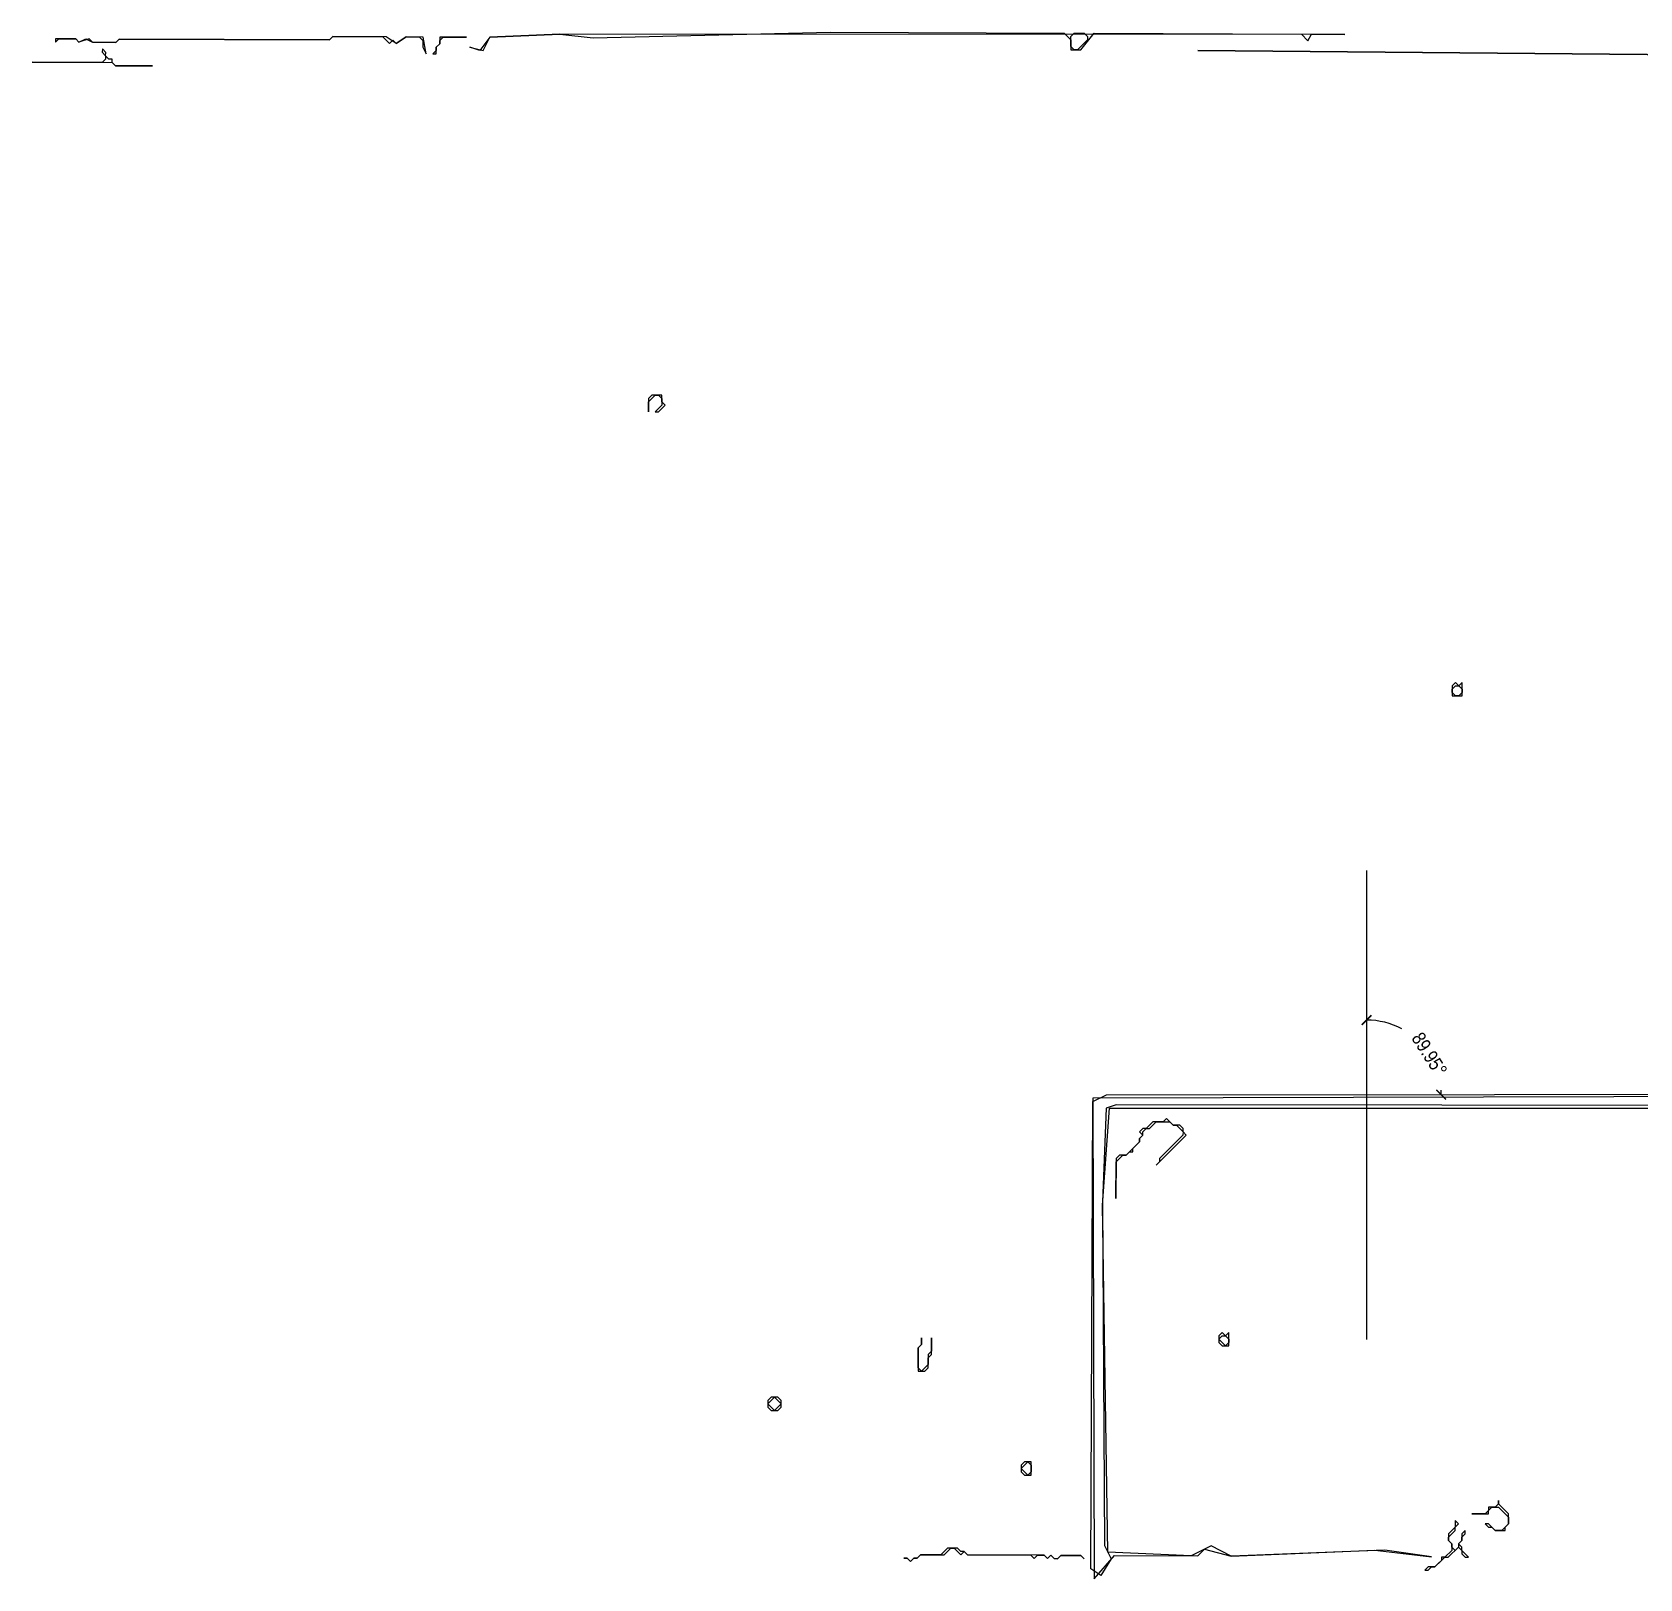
# Model space of a CAD drawing. Header units: inches. Extents: x 0 to 116, y 2 to 63.
# Drawn here: x 0.13 to 29.21, y 35.32 to 63.31 of the extents above; entities that cross this region are included whole.
import ezdxf

# ---------------------------------------------------------------- set-up
doc = ezdxf.new("R2010")
doc.units = ezdxf.units.IN
doc.styles.add('OpenSansCondensed-Light', font='OpenSansCondensed-Light.ttf')
doc.dimstyles.new('EZDXF', dxfattribs={"dimtxt": 0.25, "dimasz": 0.175, "dimexe": 0.375, "dimexo": 0.125, "dimgap": 0.1, "dimtad": 1, "dimlfac": 100, "dimzin": 12, "dimdsep": 46, "dimtxsty": 'OpenSansCondensed-Light', "dimblk": 'ARCHTICK', "dimcen": 2.5, "dimazin": 3, "dimtfac": 0.5, "dimtmove": 2, "dimatfit": 3, "dimarcsym": 0})

# ---------------------------------------------------------------- blocks, each defined once
blk = doc.blocks.new('_ARCHTICK')
at = {"color": 0, "linetype": 'ByBlock', "const_width": 0.15}
blk.add_lwpolyline([(-0.5, -0.5), (0.5, 0.5)], dxfattribs=at)
blk = doc.blocks.new('*D4')
at = {"color": 0, "lineweight": -2, "transparency": 16777216}
for start, end in [(61.8944, 90), (0.0458, 3.4215)]:
    blk.add_arc((24.266, 44.082), 1.35, start, end, dxfattribs=at)
at = {"layer": 'Defpoints', "color": 0, "transparency": 16777216}
for p in [(24.266, 48.138), (24.94, 45.252), (19.559, 44.079), (54.652, 44.107), (24.266, 39.654)]:
    blk.add_point(p, dxfattribs=at)
at = {"color": 0, "lineweight": -2, "transparency": 16777216, "xscale": 0.175, "yscale": 0.175, "zscale": 0.175}
for p, rotation in [((24.266, 45.433), 179.9999999999999), ((25.616, 44.083), 270.0458447692811)]:
    blk.add_blockref('_ARCHTICK', p, dxfattribs=dict(at, rotation=rotation))
at = {"color": 0, "transparency": 16777216, "insert": (25.402, 44.811), "char_height": 0.25, "attachment_point": 5, "rotation": 302.658, "style": 'OpenSansCondensed-Light'}
blk.add_mtext('89.95°', dxfattribs=at)

msp = doc.modelspace()

# ---------------------------------------------------------------- linework, layer by layer
msp.add_line((24.26559, 48.1375), (24.26559, 39.65416))
for points in [[(7.25893, 62.91682), (7.19985, 63.21908), (6.89785, 63.2204), (6.71612, 63.10039), (6.53545, 63.22198), (5.56906, 63.22619), (5.5084, 63.16606), (1.70324, 63.18266), (1.64257, 63.12253), (1.21978, 63.12437), (1.15964, 63.18503), (0.97818, 63.12542), (0.91804, 63.18609), (0.55565, 63.18767), (0.55538, 63.12727), (0.61605, 63.18741), (0.91804, 63.18609), (0.97818, 63.12542), (1.09924, 63.1853), (1.21978, 63.12437), (1.64257, 63.12253), (1.70324, 63.18266), (5.5084, 63.16606), (5.56906, 63.22619), (6.47505, 63.22224), (6.59533, 63.10091), (6.65599, 63.16105), (6.71612, 63.10039), (6.89785, 63.2204), (7.13945, 63.21934), (7.19958, 63.15868), (7.19906, 63.03788)], [(7.25893, 62.91682), (7.19985, 63.21908), (6.89785, 63.2204), (6.71612, 63.10039), (6.53545, 63.22198), (5.56906, 63.22619), (5.5084, 63.16606), (1.70324, 63.18266), (1.64257, 63.12253), (1.21978, 63.12437), (1.15964, 63.18503), (0.97818, 63.12542), (0.91804, 63.18609), (0.55565, 63.18767), (0.55538, 63.12727), (0.61605, 63.18741), (0.91804, 63.18609), (0.97818, 63.12542), (1.09924, 63.1853), (1.21978, 63.12437), (1.64257, 63.12253), (1.70324, 63.18266), (5.5084, 63.16606), (5.56906, 63.22619), (6.47505, 63.22224), (6.59533, 63.10091), (6.65599, 63.16105), (6.71612, 63.10039), (6.89785, 63.2204), (7.13945, 63.21934), (7.19958, 63.15868), (7.19906, 63.03788)], [(7.37973, 62.91629), (7.44013, 62.91603), (7.44065, 63.03683), (7.50132, 63.09696), (7.50158, 63.15736), (7.56224, 63.2175), (7.98504, 63.21565), (7.50184, 63.21776), (7.50132, 63.09696), (7.44065, 63.03683), (7.44039, 62.97643)], [(7.37973, 62.91629), (7.44013, 62.91603), (7.44065, 63.03683), (7.50132, 63.09696), (7.50158, 63.15736), (7.56224, 63.2175), (7.98504, 63.21565), (7.50184, 63.21776), (7.50132, 63.09696), (7.44065, 63.03683), (7.44039, 62.97643)], [(8.04465, 63.03419), (8.28598, 62.97274), (8.40784, 63.21381), (9.67649, 63.26867), (10.28022, 63.20564), (14.5691, 63.30772), (18.79706, 63.28928), (18.91734, 63.16795), (18.91655, 62.98675), (19.09774, 62.98596), (19.34066, 63.2869), (23.08542, 63.27057), (23.20569, 63.14924), (23.26662, 63.26977), (23.87062, 63.26714), (9.67649, 63.26867), (8.40784, 63.21381), (8.22558, 62.973)], [(8.04465, 63.03419), (8.28598, 62.97274), (8.40784, 63.21381), (9.67649, 63.26867), (10.28022, 63.20564), (14.5691, 63.30772), (18.79706, 63.28928), (18.91734, 63.16795), (18.91655, 62.98675), (19.09774, 62.98596), (19.34066, 63.2869), (23.08542, 63.27057), (23.20569, 63.14924), (23.26662, 63.26977), (23.87062, 63.26714), (9.67649, 63.26867), (8.40784, 63.21381), (8.22558, 62.973)], [(18.91681, 63.04715), (18.9176, 63.22835), (18.97826, 63.28849), (19.15946, 63.2877), (19.2196, 63.22703), (19.21933, 63.16663), (19.03734, 62.98623), (18.97694, 62.98649)], [(2.30512, 62.69683), (1.64073, 62.69973), (1.58059, 62.76039), (1.58086, 62.82079), (1.52046, 62.82106), (1.46032, 62.88172), (1.46058, 62.94212), (1.40045, 63.00278), (1.40018, 62.94238), (1.46032, 62.88172), (1.46006, 62.82132), (1.39939, 62.76118), (0.13101, 62.76672), (1.58059, 62.76039), (1.64073, 62.69973)], [(2.30512, 62.69683), (1.64073, 62.69973), (1.58059, 62.76039), (1.58086, 62.82079), (1.52046, 62.82106), (1.46032, 62.88172), (1.46058, 62.94212), (1.40045, 63.00278), (1.40018, 62.94238), (1.46032, 62.88172), (1.46006, 62.82132), (1.39939, 62.76118), (0.13101, 62.76672), (1.58059, 62.76039), (1.64073, 62.69973)], [(49.47944, 63.0346), (34.07654, 62.8602), (21.21172, 62.97674), (34.07654, 62.8602)], [(49.47944, 63.0346), (34.07654, 62.8602), (21.21172, 62.97674), (34.07654, 62.8602)], [(11.33921, 56.73816), (11.27855, 56.67802), (11.27749, 56.43642), (11.27828, 56.61762), (11.39961, 56.73789), (11.46001, 56.73763), (11.52014, 56.67697), (11.51962, 56.55617), (11.39829, 56.43589), (11.45869, 56.43563), (11.58002, 56.5559), (11.51988, 56.61657), (11.52041, 56.73736)], [(11.33921, 56.73816), (11.27855, 56.67802), (11.27749, 56.43642), (11.27828, 56.61762), (11.39961, 56.73789), (11.46001, 56.73763), (11.52014, 56.67697), (11.51962, 56.55617), (11.39829, 56.43589), (11.45869, 56.43563), (11.58002, 56.5559), (11.51988, 56.61657), (11.52041, 56.73736)], [(25.87307, 51.54069), (25.81241, 51.48055), (25.81162, 51.29936), (25.99281, 51.29857), (25.99387, 51.54016), (25.9332, 51.48003)], [(25.87307, 51.54069), (25.81241, 51.48055), (25.81162, 51.29936), (25.99281, 51.29857), (25.99387, 51.54016), (25.9332, 51.48003)], [(25.81214, 51.42015), (25.87281, 51.48029), (25.9332, 51.48003), (25.99334, 51.41936), (25.99308, 51.35896), (25.93241, 51.29883), (25.87201, 51.29909), (25.81188, 51.35976)], [(55.13437, 43.98374), (55.07345, 43.86321), (19.73926, 43.89658), (19.55779, 43.83697), (19.49002, 42.14605), (19.52327, 35.92465), (19.64302, 35.68252), (19.4605, 35.38132), (19.27983, 35.50291), (19.31672, 43.95883), (19.55885, 44.07857), (54.65171, 44.10665)], [(55.13437, 43.98374), (54.65171, 44.10665), (19.31699, 44.01922), (19.33944, 35.32144), (19.70368, 35.74266), (21.21366, 35.73607), (21.33499, 35.85634), (21.81766, 35.73343), (24.41536, 35.8429), (25.44162, 35.71762), (24.59656, 35.84211), (21.81766, 35.73343), (21.45605, 35.91621), (21.09286, 35.7366), (19.58314, 35.80359), (19.48975, 42.08565), (19.61819, 43.83671), (33.14793, 43.83807), (33.44887, 43.59516), (33.57072, 43.83623), (53.8652, 43.80808), (55.13385, 43.86294)], [(55.13437, 43.98374), (54.65171, 44.10665), (19.31699, 44.01922), (19.33944, 35.32144), (19.70368, 35.74266), (21.21366, 35.73607), (21.33499, 35.85634), (21.81766, 35.73343), (24.41536, 35.8429), (25.44162, 35.71762), (24.59656, 35.84211), (21.81766, 35.73343), (21.45605, 35.91621), (21.09286, 35.7366), (19.58314, 35.80359), (19.48975, 42.08565), (19.61819, 43.83671), (33.14793, 43.83807), (33.44887, 43.59516), (33.57072, 43.83623), (53.8652, 43.80808), (55.13385, 43.86294)], [(20.88526, 43.52918), (20.76447, 43.5297), (20.64419, 43.65103), (20.58353, 43.59089), (20.40233, 43.59168), (20.28101, 43.47141), (20.22061, 43.47168), (20.15994, 43.41154), (20.22008, 43.35088), (20.15942, 43.29074), (20.15915, 43.23034), (19.9165, 42.9898), (19.7957, 42.99033), (19.73504, 42.93019), (19.73188, 42.2054), (19.73478, 42.86979), (19.8561, 42.99006), (19.9165, 42.9898), (19.97716, 43.04993), (20.03756, 43.04967), (20.03783, 43.11007), (20.15915, 43.23034), (20.15942, 43.29074), (20.22008, 43.35088), (20.22034, 43.41128), (20.28101, 43.47141), (20.34141, 43.47115), (20.46273, 43.59142), (20.70433, 43.59037), (20.76447, 43.5297), (20.82486, 43.52944), (20.94514, 43.40811), (20.94487, 43.34772), (20.52023, 42.92676), (20.51997, 42.86636), (20.45931, 42.80623), (21.00527, 43.34745), (20.94514, 43.40811), (20.9454, 43.46851)], [(20.88526, 43.52918), (20.76447, 43.5297), (20.64419, 43.65103), (20.58353, 43.59089), (20.40233, 43.59168), (20.28101, 43.47141), (20.22061, 43.47168), (20.15994, 43.41154), (20.22008, 43.35088), (20.15942, 43.29074), (20.15915, 43.23034), (19.9165, 42.9898), (19.7957, 42.99033), (19.73504, 42.93019), (19.73188, 42.2054), (19.73478, 42.86979), (19.8561, 42.99006), (19.9165, 42.9898), (19.97716, 43.04993), (20.03756, 43.04967), (20.03783, 43.11007), (20.15915, 43.23034), (20.15942, 43.29074), (20.22008, 43.35088), (20.22034, 43.41128), (20.28101, 43.47141), (20.34141, 43.47115), (20.46273, 43.59142), (20.70433, 43.59037), (20.76447, 43.5297), (20.82486, 43.52944), (20.94514, 43.40811), (20.94487, 43.34772), (20.52023, 42.92676), (20.51997, 42.86636), (20.45931, 42.80623), (21.00527, 43.34745), (20.94514, 43.40811), (20.9454, 43.46851)], [(16.39884, 39.68312), (16.39779, 39.44152), (16.33712, 39.38138), (16.33633, 39.20018), (16.21501, 39.07991), (16.15487, 39.14058), (16.15645, 39.50297), (16.21711, 39.56311), (16.21764, 39.68391), (16.21711, 39.56311), (16.15645, 39.50297), (16.15461, 39.08018), (16.27541, 39.07965), (16.33607, 39.13978), (16.33686, 39.32098), (16.39752, 39.38112)], [(16.39884, 39.68312), (16.39779, 39.44152), (16.33712, 39.38138), (16.33633, 39.20018), (16.21501, 39.07991), (16.15487, 39.14058), (16.15645, 39.50297), (16.21711, 39.56311), (16.21764, 39.68391), (16.21711, 39.56311), (16.15645, 39.50297), (16.15461, 39.08018), (16.27541, 39.07965), (16.33607, 39.13978), (16.33686, 39.32098), (16.39752, 39.38112)], [(21.65412, 39.78099), (21.59345, 39.72085), (21.59293, 39.60005), (21.65306, 39.53939), (21.77386, 39.53886), (21.77492, 39.78046), (21.71425, 39.72032)], [(21.65412, 39.78099), (21.59345, 39.72085), (21.59293, 39.60005), (21.65306, 39.53939), (21.77386, 39.53886), (21.77492, 39.78046), (21.71425, 39.72032)], [(21.59319, 39.66045), (21.65385, 39.72059), (21.71425, 39.72032), (21.77439, 39.65966), (21.77413, 39.59926), (21.71346, 39.53913)], [(13.49492, 38.60858), (13.43426, 38.54844), (13.43373, 38.42764), (13.49387, 38.36698), (13.61467, 38.36645), (13.67533, 38.42659), (13.67586, 38.54739), (13.61572, 38.60805)], [(13.49492, 38.60858), (13.43426, 38.54844), (13.43373, 38.42764), (13.49387, 38.36698), (13.61467, 38.36645), (13.67533, 38.42659), (13.67586, 38.54739), (13.61572, 38.60805)], [(13.55532, 38.60831), (13.6756, 38.48699), (13.55427, 38.36672), (13.434, 38.48804)], [(18.08027, 37.44096), (18.01961, 37.38082), (18.01908, 37.26002), (18.07922, 37.19936), (18.20002, 37.19883), (18.20107, 37.44043)], [(18.08027, 37.44096), (18.01961, 37.38082), (18.01908, 37.26002), (18.07922, 37.19936), (18.20002, 37.19883), (18.20107, 37.44043)], [(18.14067, 37.44069), (18.20081, 37.38003), (18.20028, 37.25923), (18.13962, 37.1991), (18.01935, 37.32042)], [(26.16984, 36.49965), (26.47184, 36.49833), (26.4721, 36.55873), (26.53277, 36.61887), (26.65357, 36.61834), (26.83397, 36.43635), (26.83345, 36.31555), (26.71212, 36.19528), (26.59132, 36.19581), (26.47105, 36.31714), (26.41065, 36.3174), (26.47079, 36.25674), (26.53119, 36.25647), (26.59132, 36.19581), (26.77252, 36.19502), (26.77278, 36.25542), (26.83345, 36.31555), (26.83424, 36.49675), (26.65383, 36.67874), (26.65409, 36.73914), (26.65383, 36.67874), (26.59317, 36.61861), (26.47237, 36.61913), (26.4721, 36.55873), (26.41144, 36.4986)], [(26.16984, 36.49965), (26.47184, 36.49833), (26.4721, 36.55873), (26.53277, 36.61887), (26.65357, 36.61834), (26.83397, 36.43635), (26.83345, 36.31555), (26.71212, 36.19528), (26.59132, 36.19581), (26.47105, 36.31714), (26.41065, 36.3174), (26.47079, 36.25674), (26.53119, 36.25647), (26.59132, 36.19581), (26.77252, 36.19502), (26.77278, 36.25542), (26.83345, 36.31555), (26.83424, 36.49675), (26.65383, 36.67874), (26.65409, 36.73914), (26.65383, 36.67874), (26.59317, 36.61861), (26.47237, 36.61913), (26.4721, 36.55873), (26.41144, 36.4986)], [(25.86732, 36.38017), (25.86679, 36.25937), (25.74547, 36.1391), (25.74494, 36.0183), (25.80507, 35.95764), (25.80455, 35.83684), (25.68322, 35.71657), (25.62282, 35.71683), (25.62256, 35.65643), (25.50123, 35.53616), (25.38043, 35.53669), (25.31977, 35.47655), (25.38017, 35.47629), (25.44083, 35.53642), (25.50123, 35.53616), (25.68322, 35.71657), (25.74362, 35.7163), (25.92561, 35.89671), (25.98575, 35.83605), (25.98548, 35.77565), (26.04562, 35.71499), (26.10602, 35.71472), (25.98575, 35.83605), (25.98601, 35.89645), (25.92587, 35.95711), (25.98654, 36.01725), (25.9868, 36.07765), (26.04746, 36.13778), (26.04773, 36.19818), (25.98706, 36.13805), (25.98654, 36.01725), (25.92587, 35.95711), (25.92561, 35.89671), (25.86495, 35.83658), (25.80481, 35.89724), (25.80507, 35.95764), (25.74494, 36.0183), (25.7452, 36.0787), (25.86653, 36.19897), (25.86679, 36.25937), (25.92745, 36.31951)], [(25.86732, 36.38017), (25.86679, 36.25937), (25.74547, 36.1391), (25.74494, 36.0183), (25.80507, 35.95764), (25.80455, 35.83684), (25.68322, 35.71657), (25.62282, 35.71683), (25.62256, 35.65643), (25.50123, 35.53616), (25.38043, 35.53669), (25.31977, 35.47655), (25.38017, 35.47629), (25.44083, 35.53642), (25.50123, 35.53616), (25.68322, 35.71657), (25.74362, 35.7163), (25.92561, 35.89671), (25.98575, 35.83605), (25.98548, 35.77565), (26.04562, 35.71499), (26.10602, 35.71472), (25.98575, 35.83605), (25.98601, 35.89645), (25.92587, 35.95711), (25.98654, 36.01725), (25.9868, 36.07765), (26.04746, 36.13778), (26.04773, 36.19818), (25.98706, 36.13805), (25.98654, 36.01725), (25.92587, 35.95711), (25.92561, 35.89671), (25.86495, 35.83658), (25.80481, 35.89724), (25.80507, 35.95764), (25.74494, 36.0183), (25.7452, 36.0787), (25.86653, 36.19897), (25.86679, 36.25937), (25.92745, 36.31951)], [(15.89825, 35.69886), (15.95865, 35.6986), (16.01879, 35.63794), (16.07945, 35.69807), (16.13985, 35.69781), (16.20051, 35.75794), (16.62331, 35.7561), (16.74463, 35.87637), (16.80503, 35.87611), (16.9253, 35.75478), (16.98597, 35.81492), (17.0461, 35.75425), (18.19369, 35.74925), (18.25383, 35.68858), (18.31449, 35.74872), (18.43529, 35.74819), (18.49543, 35.68753), (18.55609, 35.74767), (18.61622, 35.687), (18.67662, 35.68674), (18.73729, 35.74688), (19.09968, 35.74529), (19.15982, 35.68463), (19.09968, 35.74529), (18.73729, 35.74688), (18.67662, 35.68674), (18.61622, 35.687), (18.55609, 35.74767), (18.49543, 35.68753), (18.43529, 35.74819), (17.0461, 35.75425), (16.98597, 35.81492), (16.92557, 35.81518), (16.86543, 35.87584), (16.68423, 35.87663), (16.56291, 35.75636), (16.20051, 35.75794), (16.13985, 35.69781), (16.07945, 35.69807), (16.01879, 35.63794), (15.95865, 35.6986)], [(15.89825, 35.69886), (15.95865, 35.6986), (16.01879, 35.63794), (16.07945, 35.69807), (16.13985, 35.69781), (16.20051, 35.75794), (16.62331, 35.7561), (16.74463, 35.87637), (16.80503, 35.87611), (16.9253, 35.75478), (16.98597, 35.81492), (17.0461, 35.75425), (18.19369, 35.74925), (18.25383, 35.68858), (18.31449, 35.74872), (18.43529, 35.74819), (18.49543, 35.68753), (18.55609, 35.74767), (18.61622, 35.687), (18.67662, 35.68674), (18.73729, 35.74688), (19.09968, 35.74529), (19.15982, 35.68463), (19.09968, 35.74529), (18.73729, 35.74688), (18.67662, 35.68674), (18.61622, 35.687), (18.55609, 35.74767), (18.49543, 35.68753), (18.43529, 35.74819), (17.0461, 35.75425), (16.98597, 35.81492), (16.92557, 35.81518), (16.86543, 35.87584), (16.68423, 35.87663), (16.56291, 35.75636), (16.20051, 35.75794), (16.13985, 35.69781), (16.07945, 35.69807), (16.01879, 35.63794), (15.95865, 35.6986)]]:
    msp.add_lwpolyline(points, close=True)

# ---------------------------------------------------------------- dimensions: what is measured, and where the dimension line sits
dim = msp.add_angular_dim_2l(base=(24.94045, 45.25194), line1=((19.55885, 44.07857), (54.65171, 44.10665)), line2=((24.26559, 48.1375), (24.26559, 39.65416)), dimstyle='EZDXF', override={"dimfxl": 1})
dim.commit()
dim.dimension.update_dxf_attribs({"geometry": '*D4', "text_midpoint": (25.40245, 44.81101), "dimtype": 162})

doc.saveas('drawing.dxf')
